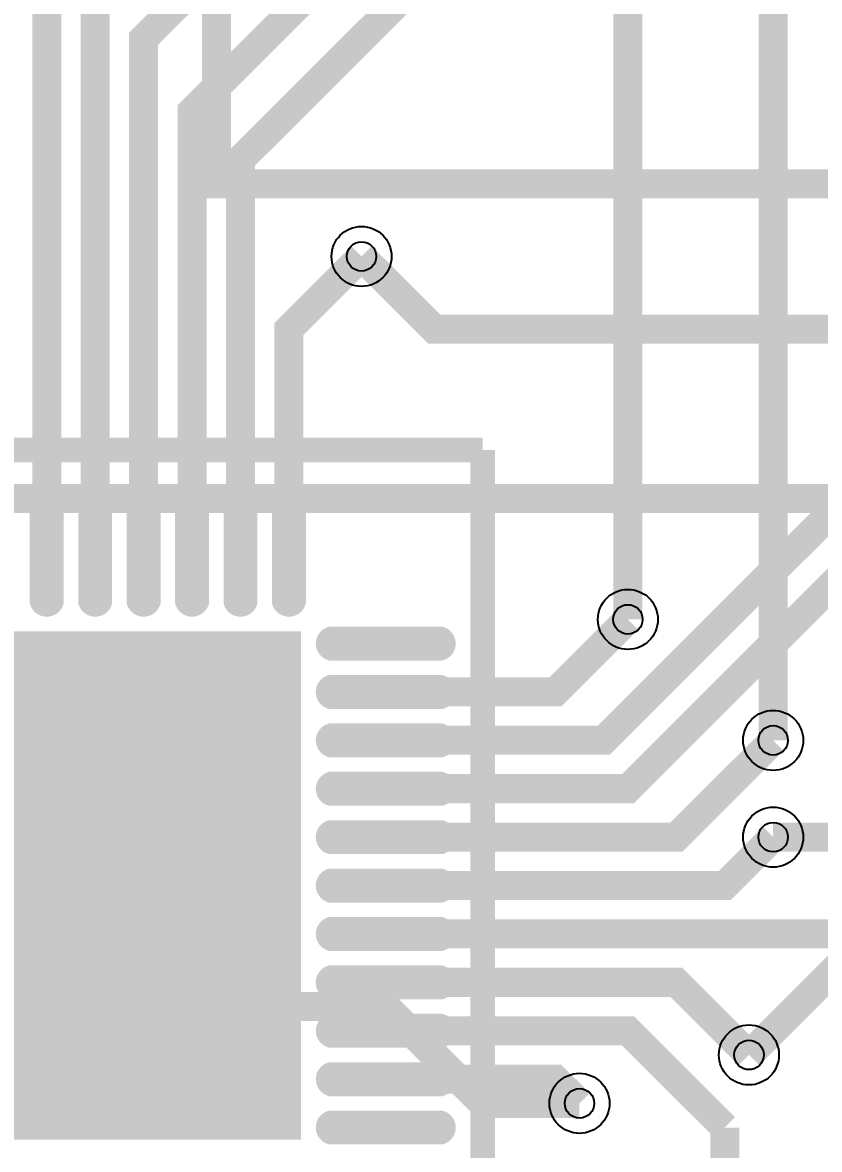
# Model space of a CAD drawing. Header units: millimetres. Extents: x -103 to 103, y -53 to 55.
# Drawn here: x -44 to -35.77, y -27.98 to -16.33 of the extents above; entities that cross this region are included whole.
import ezdxf

# ---------------------------------------------------------------- set-up
doc = ezdxf.new("R2010")
doc.units = ezdxf.units.MM
for name, color, linetype, true_color in [('BottomLayer', 7, 'Continuous', 0x0000ff), ('Hole', 7, 'Continuous', 0x222222), ('Inner1', 7, 'Continuous', 0x999966), ('Inner2', 7, 'Continuous', 0x008000), ('Multi-Layer', 7, 'Continuous', 0xc0c0c0), ('TopLayer', 7, 'Continuous', 0xff0000), ('TopPasteMaskLayer', 7, 'Continuous', 0x808080), ('TopSilkLayer', 7, 'Continuous', 0xffcc00), ('TopSolderMaskLayer', 7, 'Continuous', 0x800080)]:
    doc.layers.add(name, color=color, linetype=linetype, true_color=true_color)

msp = doc.modelspace()

# ---------------------------------------------------------------- hatches: boundary and pattern name
at = {"layer": 'TopLayer'}
for points in [[(-43.6, -22.25, -0.785398), (-43.9, -22.25), (-43.9, -21.25, -0.785398), (-43.6, -21.25)], [(-43.1, -22.25, -0.785398), (-43.4, -22.25), (-43.4, -21.25, -0.785398), (-43.1, -21.25)], [(-42.6, -22.25, -0.785398), (-42.9, -22.25), (-42.9, -21.25, -0.785398), (-42.6, -21.25)], [(-42.1, -22.25, -0.785398), (-42.4, -22.25), (-42.4, -21.25, -0.785398), (-42.1, -21.25)], [(-41.6, -22.25, -0.785398), (-41.9, -22.25), (-41.9, -21.25, -0.785398), (-41.6, -21.25)], [(-41.1, -22.25, -0.785398), (-41.4, -22.25), (-41.4, -21.25, -0.785398), (-41.1, -21.25)], [(-46.35, -27.85), (-46.35, -22.65), (-41.15, -22.65), (-41.15, -27.85)], [(-40.75, -22.9, -0.785398), (-40.75, -22.6), (-39.75, -22.6, -0.785398), (-39.75, -22.9)], [(-40.75, -23.4, -0.785398), (-40.75, -23.1), (-39.75, -23.1, -0.785398), (-39.75, -23.4)], [(-40.75, -23.9, -0.785398), (-40.75, -23.6), (-39.75, -23.6, -0.785398), (-39.75, -23.9)], [(-40.75, -24.4, -0.785398), (-40.75, -24.1), (-39.75, -24.1, -0.785398), (-39.75, -24.4)], [(-40.75, -24.9, -0.785398), (-40.75, -24.6), (-39.75, -24.6, -0.785398), (-39.75, -24.9)], [(-40.75, -25.4, -0.785398), (-40.75, -25.1), (-39.75, -25.1, -0.785398), (-39.75, -25.4)], [(-40.75, -25.9, -0.785398), (-40.75, -25.6), (-39.75, -25.6, -0.785398), (-39.75, -25.9)], [(-40.75, -26.4, -0.785398), (-40.75, -26.1), (-39.75, -26.1, -0.785398), (-39.75, -26.4)], [(-40.75, -26.9, -0.785398), (-40.75, -26.6), (-39.75, -26.6, -0.785398), (-39.75, -26.9)], [(-40.75, -27.4, -0.785398), (-40.75, -27.1), (-39.75, -27.1, -0.785398), (-39.75, -27.4)], [(-40.75, -27.9, -0.785398), (-40.75, -27.6), (-39.75, -27.6, -0.785398), (-39.75, -27.9)]]:
    msp.add_hatch(color=256, dxfattribs=at).paths.add_polyline_path(points)
at = {"layer": 'TopPasteMaskLayer'}
for points in [[(-43.738, -21.1), (-43.746, -21.1), (-43.754, -21.1), (-43.762, -21.1), (-43.77, -21.101), (-43.778, -21.103), (-43.786, -21.104), (-43.793, -21.106), (-43.801, -21.109), (-43.808, -21.112), (-43.816, -21.115), (-43.823, -21.119), (-43.83, -21.123), (-43.836, -21.127), (-43.843, -21.132), (-43.849, -21.137), (-43.855, -21.143), (-43.86, -21.148), (-43.866, -21.154), (-43.871, -21.161), (-43.875, -21.167), (-43.879, -21.174), (-43.883, -21.181), (-43.887, -21.188), (-43.89, -21.195), (-43.893, -21.203), (-43.895, -21.211), (-43.897, -21.218), (-43.898, -21.226), (-43.899, -21.234), (-43.9, -21.242), (-43.9, -21.25), (-43.9, -22.25), (-43.9, -22.258), (-43.899, -22.266), (-43.898, -22.274), (-43.897, -22.282), (-43.895, -22.289), (-43.893, -22.297), (-43.89, -22.305), (-43.887, -22.312), (-43.883, -22.319), (-43.879, -22.326), (-43.875, -22.333), (-43.871, -22.339), (-43.866, -22.346), (-43.86, -22.352), (-43.855, -22.357), (-43.849, -22.363), (-43.843, -22.368), (-43.836, -22.373), (-43.83, -22.377), (-43.823, -22.381), (-43.816, -22.385), (-43.808, -22.388), (-43.801, -22.391), (-43.793, -22.394), (-43.786, -22.396), (-43.778, -22.397), (-43.77, -22.399), (-43.762, -22.4), (-43.754, -22.4), (-43.746, -22.4), (-43.738, -22.4), (-43.73, -22.399), (-43.722, -22.397), (-43.715, -22.396), (-43.707, -22.394), (-43.699, -22.391), (-43.692, -22.388), (-43.685, -22.385), (-43.677, -22.381), (-43.671, -22.377), (-43.664, -22.373), (-43.657, -22.368), (-43.651, -22.363), (-43.645, -22.357), (-43.64, -22.352), (-43.635, -22.346), (-43.63, -22.339), (-43.625, -22.333), (-43.621, -22.326), (-43.617, -22.319), (-43.614, -22.312), (-43.61, -22.305), (-43.608, -22.297), (-43.605, -22.289), (-43.603, -22.282), (-43.602, -22.274), (-43.601, -22.266), (-43.6, -22.258), (-43.6, -22.25), (-43.6, -21.25), (-43.6, -21.242), (-43.601, -21.234), (-43.602, -21.226), (-43.603, -21.218), (-43.605, -21.211), (-43.608, -21.203), (-43.61, -21.195), (-43.614, -21.188), (-43.617, -21.181), (-43.621, -21.174), (-43.625, -21.167), (-43.63, -21.161), (-43.635, -21.154), (-43.64, -21.148), (-43.645, -21.143), (-43.651, -21.137), (-43.657, -21.132), (-43.664, -21.127), (-43.671, -21.123), (-43.677, -21.119), (-43.685, -21.115), (-43.692, -21.112), (-43.699, -21.109), (-43.707, -21.106), (-43.715, -21.104), (-43.722, -21.103), (-43.73, -21.101)], [(-43.238, -21.1), (-43.246, -21.1), (-43.254, -21.1), (-43.262, -21.1), (-43.27, -21.101), (-43.278, -21.103), (-43.286, -21.104), (-43.293, -21.106), (-43.301, -21.109), (-43.308, -21.112), (-43.316, -21.115), (-43.323, -21.119), (-43.33, -21.123), (-43.336, -21.127), (-43.343, -21.132), (-43.349, -21.137), (-43.355, -21.143), (-43.36, -21.148), (-43.365, -21.154), (-43.37, -21.161), (-43.375, -21.167), (-43.379, -21.174), (-43.383, -21.181), (-43.387, -21.188), (-43.39, -21.195), (-43.392, -21.203), (-43.395, -21.211), (-43.397, -21.218), (-43.398, -21.226), (-43.399, -21.234), (-43.4, -21.242), (-43.4, -21.25), (-43.4, -22.25), (-43.4, -22.258), (-43.399, -22.266), (-43.398, -22.274), (-43.397, -22.282), (-43.395, -22.289), (-43.392, -22.297), (-43.39, -22.305), (-43.387, -22.312), (-43.383, -22.319), (-43.379, -22.326), (-43.375, -22.333), (-43.37, -22.339), (-43.365, -22.346), (-43.36, -22.352), (-43.355, -22.357), (-43.349, -22.363), (-43.343, -22.368), (-43.336, -22.373), (-43.33, -22.377), (-43.323, -22.381), (-43.316, -22.385), (-43.308, -22.388), (-43.301, -22.391), (-43.293, -22.394), (-43.286, -22.396), (-43.278, -22.397), (-43.27, -22.399), (-43.262, -22.4), (-43.254, -22.4), (-43.246, -22.4), (-43.238, -22.4), (-43.23, -22.399), (-43.222, -22.397), (-43.214, -22.396), (-43.207, -22.394), (-43.199, -22.391), (-43.192, -22.388), (-43.184, -22.385), (-43.177, -22.381), (-43.17, -22.377), (-43.164, -22.373), (-43.157, -22.368), (-43.151, -22.363), (-43.145, -22.357), (-43.14, -22.352), (-43.134, -22.346), (-43.13, -22.339), (-43.125, -22.333), (-43.121, -22.326), (-43.117, -22.319), (-43.113, -22.312), (-43.11, -22.305), (-43.108, -22.297), (-43.105, -22.289), (-43.103, -22.282), (-43.102, -22.274), (-43.101, -22.266), (-43.1, -22.258), (-43.1, -22.25), (-43.1, -21.25), (-43.1, -21.242), (-43.101, -21.234), (-43.102, -21.226), (-43.103, -21.218), (-43.105, -21.211), (-43.108, -21.203), (-43.11, -21.195), (-43.113, -21.188), (-43.117, -21.181), (-43.121, -21.174), (-43.125, -21.167), (-43.13, -21.161), (-43.134, -21.154), (-43.14, -21.148), (-43.145, -21.143), (-43.151, -21.137), (-43.157, -21.132), (-43.164, -21.127), (-43.17, -21.123), (-43.177, -21.119), (-43.184, -21.115), (-43.192, -21.112), (-43.199, -21.109), (-43.207, -21.106), (-43.214, -21.104), (-43.222, -21.103), (-43.23, -21.101)], [(-42.754, -21.1), (-42.762, -21.1), (-42.77, -21.101), (-42.778, -21.103), (-42.786, -21.104), (-42.793, -21.106), (-42.801, -21.109), (-42.808, -21.112), (-42.816, -21.115), (-42.823, -21.119), (-42.83, -21.123), (-42.836, -21.127), (-42.843, -21.132), (-42.849, -21.137), (-42.855, -21.143), (-42.86, -21.148), (-42.866, -21.154), (-42.871, -21.161), (-42.875, -21.167), (-42.879, -21.174), (-42.883, -21.181), (-42.887, -21.188), (-42.89, -21.195), (-42.893, -21.203), (-42.895, -21.211), (-42.897, -21.218), (-42.898, -21.226), (-42.899, -21.234), (-42.9, -21.242), (-42.9, -21.25), (-42.9, -22.25), (-42.9, -22.258), (-42.899, -22.266), (-42.898, -22.274), (-42.897, -22.282), (-42.895, -22.289), (-42.893, -22.297), (-42.89, -22.305), (-42.887, -22.312), (-42.883, -22.319), (-42.879, -22.326), (-42.875, -22.333), (-42.871, -22.339), (-42.866, -22.346), (-42.86, -22.352), (-42.855, -22.357), (-42.849, -22.363), (-42.843, -22.368), (-42.836, -22.373), (-42.83, -22.377), (-42.823, -22.381), (-42.816, -22.385), (-42.808, -22.388), (-42.801, -22.391), (-42.793, -22.394), (-42.786, -22.396), (-42.778, -22.397), (-42.77, -22.399), (-42.762, -22.4), (-42.754, -22.4), (-42.746, -22.4), (-42.738, -22.4), (-42.73, -22.399), (-42.722, -22.397), (-42.715, -22.396), (-42.707, -22.394), (-42.699, -22.391), (-42.692, -22.388), (-42.685, -22.385), (-42.677, -22.381), (-42.671, -22.377), (-42.664, -22.373), (-42.657, -22.368), (-42.651, -22.363), (-42.645, -22.357), (-42.64, -22.352), (-42.635, -22.346), (-42.63, -22.339), (-42.625, -22.333), (-42.621, -22.326), (-42.617, -22.319), (-42.614, -22.312), (-42.61, -22.305), (-42.608, -22.297), (-42.605, -22.289), (-42.603, -22.282), (-42.602, -22.274), (-42.601, -22.266), (-42.6, -22.258), (-42.6, -22.25), (-42.6, -21.25), (-42.6, -21.242), (-42.601, -21.234), (-42.602, -21.226), (-42.603, -21.218), (-42.605, -21.211), (-42.608, -21.203), (-42.61, -21.195), (-42.614, -21.188), (-42.617, -21.181), (-42.621, -21.174), (-42.625, -21.167), (-42.63, -21.161), (-42.635, -21.154), (-42.64, -21.148), (-42.645, -21.143), (-42.651, -21.137), (-42.657, -21.132), (-42.664, -21.127), (-42.671, -21.123), (-42.677, -21.119), (-42.685, -21.115), (-42.692, -21.112), (-42.699, -21.109), (-42.707, -21.106), (-42.715, -21.104), (-42.722, -21.103), (-42.73, -21.101), (-42.738, -21.1), (-42.746, -21.1)], [(-42.238, -21.1), (-42.246, -21.1), (-42.254, -21.1), (-42.262, -21.1), (-42.27, -21.101), (-42.278, -21.103), (-42.286, -21.104), (-42.293, -21.106), (-42.301, -21.109), (-42.308, -21.112), (-42.316, -21.115), (-42.323, -21.119), (-42.33, -21.123), (-42.336, -21.127), (-42.343, -21.132), (-42.349, -21.137), (-42.355, -21.143), (-42.36, -21.148), (-42.365, -21.154), (-42.37, -21.161), (-42.375, -21.167), (-42.379, -21.174), (-42.383, -21.181), (-42.387, -21.188), (-42.39, -21.195), (-42.392, -21.203), (-42.395, -21.211), (-42.397, -21.218), (-42.398, -21.226), (-42.399, -21.234), (-42.4, -21.242), (-42.4, -21.25), (-42.4, -22.25), (-42.4, -22.258), (-42.399, -22.266), (-42.398, -22.274), (-42.397, -22.282), (-42.395, -22.289), (-42.392, -22.297), (-42.39, -22.305), (-42.387, -22.312), (-42.383, -22.319), (-42.379, -22.326), (-42.375, -22.333), (-42.37, -22.339), (-42.365, -22.346), (-42.36, -22.352), (-42.355, -22.357), (-42.349, -22.363), (-42.343, -22.368), (-42.336, -22.373), (-42.33, -22.377), (-42.323, -22.381), (-42.316, -22.385), (-42.308, -22.388), (-42.301, -22.391), (-42.293, -22.394), (-42.286, -22.396), (-42.278, -22.397), (-42.27, -22.399), (-42.262, -22.4), (-42.254, -22.4), (-42.246, -22.4), (-42.238, -22.4), (-42.23, -22.399), (-42.222, -22.397), (-42.214, -22.396), (-42.207, -22.394), (-42.199, -22.391), (-42.192, -22.388), (-42.184, -22.385), (-42.177, -22.381), (-42.17, -22.377), (-42.164, -22.373), (-42.157, -22.368), (-42.151, -22.363), (-42.145, -22.357), (-42.14, -22.352), (-42.134, -22.346), (-42.13, -22.339), (-42.125, -22.333), (-42.121, -22.326), (-42.117, -22.319), (-42.113, -22.312), (-42.11, -22.305), (-42.108, -22.297), (-42.105, -22.289), (-42.103, -22.282), (-42.102, -22.274), (-42.101, -22.266), (-42.1, -22.258), (-42.1, -22.25), (-42.1, -21.25), (-42.1, -21.242), (-42.101, -21.234), (-42.102, -21.226), (-42.103, -21.218), (-42.105, -21.211), (-42.108, -21.203), (-42.11, -21.195), (-42.113, -21.188), (-42.117, -21.181), (-42.121, -21.174), (-42.125, -21.167), (-42.13, -21.161), (-42.134, -21.154), (-42.14, -21.148), (-42.145, -21.143), (-42.151, -21.137), (-42.157, -21.132), (-42.164, -21.127), (-42.17, -21.123), (-42.177, -21.119), (-42.184, -21.115), (-42.192, -21.112), (-42.199, -21.109), (-42.207, -21.106), (-42.214, -21.104), (-42.222, -21.103), (-42.23, -21.101)], [(-41.738, -21.1), (-41.746, -21.1), (-41.754, -21.1), (-41.762, -21.1), (-41.77, -21.101), (-41.778, -21.103), (-41.786, -21.104), (-41.793, -21.106), (-41.801, -21.109), (-41.808, -21.112), (-41.816, -21.115), (-41.823, -21.119), (-41.83, -21.123), (-41.836, -21.127), (-41.843, -21.132), (-41.849, -21.137), (-41.855, -21.143), (-41.86, -21.148), (-41.866, -21.154), (-41.871, -21.161), (-41.875, -21.167), (-41.879, -21.174), (-41.883, -21.181), (-41.887, -21.188), (-41.89, -21.195), (-41.893, -21.203), (-41.895, -21.211), (-41.897, -21.218), (-41.898, -21.226), (-41.899, -21.234), (-41.9, -21.242), (-41.9, -21.25), (-41.9, -22.25), (-41.9, -22.258), (-41.899, -22.266), (-41.898, -22.274), (-41.897, -22.282), (-41.895, -22.289), (-41.893, -22.297), (-41.89, -22.305), (-41.887, -22.312), (-41.883, -22.319), (-41.879, -22.326), (-41.875, -22.333), (-41.871, -22.339), (-41.866, -22.346), (-41.86, -22.352), (-41.855, -22.357), (-41.849, -22.363), (-41.843, -22.368), (-41.836, -22.373), (-41.83, -22.377), (-41.823, -22.381), (-41.816, -22.385), (-41.808, -22.388), (-41.801, -22.391), (-41.793, -22.394), (-41.786, -22.396), (-41.778, -22.397), (-41.77, -22.399), (-41.762, -22.4), (-41.754, -22.4), (-41.746, -22.4), (-41.738, -22.4), (-41.73, -22.399), (-41.722, -22.397), (-41.715, -22.396), (-41.707, -22.394), (-41.699, -22.391), (-41.692, -22.388), (-41.685, -22.385), (-41.677, -22.381), (-41.671, -22.377), (-41.664, -22.373), (-41.657, -22.368), (-41.651, -22.363), (-41.645, -22.357), (-41.64, -22.352), (-41.635, -22.346), (-41.63, -22.339), (-41.625, -22.333), (-41.621, -22.326), (-41.617, -22.319), (-41.614, -22.312), (-41.61, -22.305), (-41.608, -22.297), (-41.605, -22.289), (-41.603, -22.282), (-41.602, -22.274), (-41.601, -22.266), (-41.6, -22.258), (-41.6, -22.25), (-41.6, -21.25), (-41.6, -21.242), (-41.601, -21.234), (-41.602, -21.226), (-41.603, -21.218), (-41.605, -21.211), (-41.608, -21.203), (-41.61, -21.195), (-41.614, -21.188), (-41.617, -21.181), (-41.621, -21.174), (-41.625, -21.167), (-41.63, -21.161), (-41.635, -21.154), (-41.64, -21.148), (-41.645, -21.143), (-41.651, -21.137), (-41.657, -21.132), (-41.664, -21.127), (-41.671, -21.123), (-41.677, -21.119), (-41.685, -21.115), (-41.692, -21.112), (-41.699, -21.109), (-41.707, -21.106), (-41.715, -21.104), (-41.722, -21.103), (-41.73, -21.101)], [(-41.254, -21.1), (-41.262, -21.1), (-41.27, -21.101), (-41.278, -21.103), (-41.286, -21.104), (-41.293, -21.106), (-41.301, -21.109), (-41.308, -21.112), (-41.316, -21.115), (-41.323, -21.119), (-41.33, -21.123), (-41.336, -21.127), (-41.343, -21.132), (-41.349, -21.137), (-41.355, -21.143), (-41.36, -21.148), (-41.365, -21.154), (-41.37, -21.161), (-41.375, -21.167), (-41.379, -21.174), (-41.383, -21.181), (-41.387, -21.188), (-41.39, -21.195), (-41.392, -21.203), (-41.395, -21.211), (-41.397, -21.218), (-41.398, -21.226), (-41.399, -21.234), (-41.4, -21.242), (-41.4, -21.25), (-41.4, -22.25), (-41.4, -22.258), (-41.399, -22.266), (-41.398, -22.274), (-41.397, -22.282), (-41.395, -22.289), (-41.392, -22.297), (-41.39, -22.305), (-41.387, -22.312), (-41.383, -22.319), (-41.379, -22.326), (-41.375, -22.333), (-41.37, -22.339), (-41.365, -22.346), (-41.36, -22.352), (-41.355, -22.357), (-41.349, -22.363), (-41.343, -22.368), (-41.336, -22.373), (-41.33, -22.377), (-41.323, -22.381), (-41.316, -22.385), (-41.308, -22.388), (-41.301, -22.391), (-41.293, -22.394), (-41.286, -22.396), (-41.278, -22.397), (-41.27, -22.399), (-41.262, -22.4), (-41.254, -22.4), (-41.246, -22.4), (-41.238, -22.4), (-41.23, -22.399), (-41.222, -22.397), (-41.214, -22.396), (-41.207, -22.394), (-41.199, -22.391), (-41.192, -22.388), (-41.184, -22.385), (-41.177, -22.381), (-41.17, -22.377), (-41.164, -22.373), (-41.157, -22.368), (-41.151, -22.363), (-41.145, -22.357), (-41.14, -22.352), (-41.134, -22.346), (-41.13, -22.339), (-41.125, -22.333), (-41.121, -22.326), (-41.117, -22.319), (-41.113, -22.312), (-41.11, -22.305), (-41.108, -22.297), (-41.105, -22.289), (-41.103, -22.282), (-41.102, -22.274), (-41.101, -22.266), (-41.1, -22.258), (-41.1, -22.25), (-41.1, -21.25), (-41.1, -21.242), (-41.101, -21.234), (-41.102, -21.226), (-41.103, -21.218), (-41.105, -21.211), (-41.108, -21.203), (-41.11, -21.195), (-41.113, -21.188), (-41.117, -21.181), (-41.121, -21.174), (-41.125, -21.167), (-41.13, -21.161), (-41.134, -21.154), (-41.14, -21.148), (-41.145, -21.143), (-41.151, -21.137), (-41.157, -21.132), (-41.164, -21.127), (-41.17, -21.123), (-41.177, -21.119), (-41.184, -21.115), (-41.192, -21.112), (-41.199, -21.109), (-41.207, -21.106), (-41.214, -21.104), (-41.222, -21.103), (-41.23, -21.101), (-41.238, -21.1), (-41.246, -21.1)], [(-40.758, -22.6), (-40.766, -22.601), (-40.774, -22.602), (-40.782, -22.603), (-40.789, -22.605), (-40.797, -22.608), (-40.805, -22.61), (-40.812, -22.613), (-40.819, -22.617), (-40.826, -22.621), (-40.833, -22.625), (-40.839, -22.63), (-40.846, -22.635), (-40.852, -22.64), (-40.857, -22.645), (-40.863, -22.651), (-40.868, -22.657), (-40.873, -22.664), (-40.877, -22.67), (-40.881, -22.677), (-40.885, -22.684), (-40.888, -22.692), (-40.891, -22.699), (-40.894, -22.707), (-40.896, -22.714), (-40.897, -22.722), (-40.899, -22.73), (-40.9, -22.738), (-40.9, -22.746), (-40.9, -22.754), (-40.9, -22.762), (-40.899, -22.77), (-40.897, -22.778), (-40.896, -22.786), (-40.894, -22.793), (-40.891, -22.801), (-40.888, -22.808), (-40.885, -22.816), (-40.881, -22.823), (-40.877, -22.83), (-40.873, -22.836), (-40.868, -22.843), (-40.863, -22.849), (-40.857, -22.855), (-40.852, -22.86), (-40.846, -22.866), (-40.839, -22.87), (-40.833, -22.875), (-40.826, -22.879), (-40.819, -22.883), (-40.812, -22.887), (-40.805, -22.89), (-40.797, -22.892), (-40.789, -22.895), (-40.782, -22.897), (-40.774, -22.898), (-40.766, -22.899), (-40.758, -22.9), (-40.75, -22.9), (-39.75, -22.9), (-39.742, -22.9), (-39.734, -22.899), (-39.726, -22.898), (-39.718, -22.897), (-39.711, -22.895), (-39.703, -22.892), (-39.695, -22.89), (-39.688, -22.887), (-39.681, -22.883), (-39.674, -22.879), (-39.667, -22.875), (-39.661, -22.87), (-39.654, -22.866), (-39.648, -22.86), (-39.643, -22.855), (-39.637, -22.849), (-39.632, -22.843), (-39.627, -22.836), (-39.623, -22.83), (-39.619, -22.823), (-39.615, -22.816), (-39.612, -22.808), (-39.609, -22.801), (-39.606, -22.793), (-39.604, -22.786), (-39.603, -22.778), (-39.601, -22.77), (-39.6, -22.762), (-39.6, -22.754), (-39.6, -22.746), (-39.6, -22.738), (-39.601, -22.73), (-39.603, -22.722), (-39.604, -22.714), (-39.606, -22.707), (-39.609, -22.699), (-39.612, -22.692), (-39.615, -22.684), (-39.619, -22.677), (-39.623, -22.67), (-39.627, -22.664), (-39.632, -22.657), (-39.637, -22.651), (-39.643, -22.645), (-39.648, -22.64), (-39.654, -22.635), (-39.661, -22.63), (-39.667, -22.625), (-39.674, -22.621), (-39.681, -22.617), (-39.688, -22.613), (-39.695, -22.61), (-39.703, -22.608), (-39.711, -22.605), (-39.718, -22.603), (-39.726, -22.602), (-39.734, -22.601), (-39.742, -22.6), (-39.75, -22.6), (-40.75, -22.6)], [(-39.734, -23.101), (-39.742, -23.1), (-39.75, -23.1), (-40.75, -23.1), (-40.758, -23.1), (-40.766, -23.101), (-40.774, -23.102), (-40.782, -23.104), (-40.789, -23.105), (-40.797, -23.108), (-40.805, -23.11), (-40.812, -23.114), (-40.819, -23.117), (-40.826, -23.121), (-40.833, -23.125), (-40.839, -23.13), (-40.846, -23.135), (-40.852, -23.14), (-40.857, -23.145), (-40.863, -23.151), (-40.868, -23.158), (-40.873, -23.164), (-40.877, -23.171), (-40.881, -23.177), (-40.885, -23.185), (-40.888, -23.192), (-40.891, -23.199), (-40.894, -23.207), (-40.896, -23.215), (-40.897, -23.222), (-40.899, -23.23), (-40.9, -23.238), (-40.9, -23.246), (-40.9, -23.254), (-40.9, -23.262), (-40.899, -23.27), (-40.897, -23.278), (-40.896, -23.286), (-40.894, -23.293), (-40.891, -23.301), (-40.888, -23.308), (-40.885, -23.316), (-40.881, -23.323), (-40.877, -23.33), (-40.873, -23.336), (-40.868, -23.343), (-40.863, -23.349), (-40.857, -23.355), (-40.852, -23.36), (-40.846, -23.366), (-40.839, -23.371), (-40.833, -23.375), (-40.826, -23.379), (-40.819, -23.383), (-40.812, -23.387), (-40.805, -23.39), (-40.797, -23.393), (-40.789, -23.395), (-40.782, -23.397), (-40.774, -23.398), (-40.766, -23.399), (-40.758, -23.4), (-40.75, -23.4), (-39.75, -23.4), (-39.742, -23.4), (-39.734, -23.399), (-39.726, -23.398), (-39.718, -23.397), (-39.711, -23.395), (-39.703, -23.393), (-39.695, -23.39), (-39.688, -23.387), (-39.681, -23.383), (-39.674, -23.379), (-39.667, -23.375), (-39.661, -23.371), (-39.654, -23.366), (-39.648, -23.36), (-39.643, -23.355), (-39.637, -23.349), (-39.632, -23.343), (-39.627, -23.336), (-39.623, -23.33), (-39.619, -23.323), (-39.615, -23.316), (-39.612, -23.308), (-39.609, -23.301), (-39.606, -23.293), (-39.604, -23.286), (-39.603, -23.278), (-39.601, -23.27), (-39.6, -23.262), (-39.6, -23.254), (-39.6, -23.246), (-39.6, -23.238), (-39.601, -23.23), (-39.603, -23.222), (-39.604, -23.215), (-39.606, -23.207), (-39.609, -23.199), (-39.612, -23.192), (-39.615, -23.185), (-39.619, -23.177), (-39.623, -23.171), (-39.627, -23.164), (-39.632, -23.158), (-39.637, -23.151), (-39.643, -23.145), (-39.648, -23.14), (-39.654, -23.135), (-39.661, -23.13), (-39.667, -23.125), (-39.674, -23.121), (-39.681, -23.117), (-39.688, -23.114), (-39.695, -23.11), (-39.703, -23.108), (-39.711, -23.105), (-39.718, -23.104), (-39.726, -23.102)], [(-45.83, -23.17), (-45.83, -27.33), (-41.67, -27.33), (-41.67, -23.17)], [(-39.734, -23.601), (-39.742, -23.6), (-39.75, -23.6), (-40.75, -23.6), (-40.758, -23.6), (-40.766, -23.601), (-40.774, -23.602), (-40.782, -23.603), (-40.789, -23.605), (-40.797, -23.608), (-40.805, -23.61), (-40.812, -23.613), (-40.819, -23.617), (-40.826, -23.621), (-40.833, -23.625), (-40.839, -23.63), (-40.846, -23.635), (-40.852, -23.64), (-40.857, -23.645), (-40.863, -23.651), (-40.868, -23.657), (-40.873, -23.664), (-40.877, -23.67), (-40.881, -23.677), (-40.885, -23.684), (-40.888, -23.692), (-40.891, -23.699), (-40.894, -23.707), (-40.896, -23.714), (-40.897, -23.722), (-40.899, -23.73), (-40.9, -23.738), (-40.9, -23.746), (-40.9, -23.754), (-40.9, -23.762), (-40.899, -23.77), (-40.897, -23.778), (-40.896, -23.786), (-40.894, -23.793), (-40.891, -23.801), (-40.888, -23.808), (-40.885, -23.816), (-40.881, -23.823), (-40.877, -23.83), (-40.873, -23.836), (-40.868, -23.843), (-40.863, -23.849), (-40.857, -23.855), (-40.852, -23.86), (-40.846, -23.866), (-40.839, -23.87), (-40.833, -23.875), (-40.826, -23.879), (-40.819, -23.883), (-40.812, -23.887), (-40.805, -23.89), (-40.797, -23.892), (-40.789, -23.895), (-40.782, -23.897), (-40.774, -23.898), (-40.766, -23.899), (-40.758, -23.9), (-40.75, -23.9), (-39.75, -23.9), (-39.742, -23.9), (-39.734, -23.899), (-39.726, -23.898), (-39.718, -23.897), (-39.711, -23.895), (-39.703, -23.892), (-39.695, -23.89), (-39.688, -23.887), (-39.681, -23.883), (-39.674, -23.879), (-39.667, -23.875), (-39.661, -23.87), (-39.654, -23.866), (-39.648, -23.86), (-39.643, -23.855), (-39.637, -23.849), (-39.632, -23.843), (-39.627, -23.836), (-39.623, -23.83), (-39.619, -23.823), (-39.615, -23.816), (-39.612, -23.808), (-39.609, -23.801), (-39.606, -23.793), (-39.604, -23.786), (-39.603, -23.778), (-39.601, -23.77), (-39.6, -23.762), (-39.6, -23.754), (-39.6, -23.746), (-39.6, -23.738), (-39.601, -23.73), (-39.603, -23.722), (-39.604, -23.714), (-39.606, -23.707), (-39.609, -23.699), (-39.612, -23.692), (-39.615, -23.684), (-39.619, -23.677), (-39.623, -23.67), (-39.627, -23.664), (-39.632, -23.657), (-39.637, -23.651), (-39.643, -23.645), (-39.648, -23.64), (-39.654, -23.635), (-39.661, -23.63), (-39.667, -23.625), (-39.674, -23.621), (-39.681, -23.617), (-39.688, -23.613), (-39.695, -23.61), (-39.703, -23.608), (-39.711, -23.605), (-39.718, -23.603), (-39.726, -23.602)], [(-39.734, -24.101), (-39.742, -24.1), (-39.75, -24.1), (-40.75, -24.1), (-40.758, -24.1), (-40.766, -24.101), (-40.774, -24.102), (-40.782, -24.104), (-40.789, -24.105), (-40.797, -24.108), (-40.805, -24.11), (-40.812, -24.114), (-40.819, -24.117), (-40.826, -24.121), (-40.833, -24.125), (-40.839, -24.13), (-40.846, -24.135), (-40.852, -24.14), (-40.857, -24.145), (-40.863, -24.151), (-40.868, -24.158), (-40.873, -24.164), (-40.877, -24.171), (-40.881, -24.177), (-40.885, -24.185), (-40.888, -24.192), (-40.891, -24.199), (-40.894, -24.207), (-40.896, -24.215), (-40.897, -24.222), (-40.899, -24.23), (-40.9, -24.238), (-40.9, -24.246), (-40.9, -24.254), (-40.9, -24.262), (-40.899, -24.27), (-40.897, -24.278), (-40.896, -24.286), (-40.894, -24.293), (-40.891, -24.301), (-40.888, -24.308), (-40.885, -24.316), (-40.881, -24.323), (-40.877, -24.33), (-40.873, -24.336), (-40.868, -24.343), (-40.863, -24.349), (-40.857, -24.355), (-40.852, -24.36), (-40.846, -24.366), (-40.839, -24.371), (-40.833, -24.375), (-40.826, -24.379), (-40.819, -24.383), (-40.812, -24.387), (-40.805, -24.39), (-40.797, -24.393), (-40.789, -24.395), (-40.782, -24.397), (-40.774, -24.398), (-40.766, -24.399), (-40.758, -24.4), (-40.75, -24.4), (-39.75, -24.4), (-39.742, -24.4), (-39.734, -24.399), (-39.726, -24.398), (-39.718, -24.397), (-39.711, -24.395), (-39.703, -24.393), (-39.695, -24.39), (-39.688, -24.387), (-39.681, -24.383), (-39.674, -24.379), (-39.667, -24.375), (-39.661, -24.371), (-39.654, -24.366), (-39.648, -24.36), (-39.643, -24.355), (-39.637, -24.349), (-39.632, -24.343), (-39.627, -24.336), (-39.623, -24.33), (-39.619, -24.323), (-39.615, -24.316), (-39.612, -24.308), (-39.609, -24.301), (-39.606, -24.293), (-39.604, -24.286), (-39.603, -24.278), (-39.601, -24.27), (-39.6, -24.262), (-39.6, -24.254), (-39.6, -24.246), (-39.6, -24.238), (-39.601, -24.23), (-39.603, -24.222), (-39.604, -24.215), (-39.606, -24.207), (-39.609, -24.199), (-39.612, -24.192), (-39.615, -24.185), (-39.619, -24.177), (-39.623, -24.171), (-39.627, -24.164), (-39.632, -24.158), (-39.637, -24.151), (-39.643, -24.145), (-39.648, -24.14), (-39.654, -24.135), (-39.661, -24.13), (-39.667, -24.125), (-39.674, -24.121), (-39.681, -24.117), (-39.688, -24.114), (-39.695, -24.11), (-39.703, -24.108), (-39.711, -24.105), (-39.718, -24.104), (-39.726, -24.102)], [(-40.758, -24.6), (-40.766, -24.601), (-40.774, -24.602), (-40.782, -24.603), (-40.789, -24.605), (-40.797, -24.608), (-40.805, -24.61), (-40.812, -24.613), (-40.819, -24.617), (-40.826, -24.621), (-40.833, -24.625), (-40.839, -24.63), (-40.846, -24.635), (-40.852, -24.64), (-40.857, -24.645), (-40.863, -24.651), (-40.868, -24.657), (-40.873, -24.664), (-40.877, -24.67), (-40.881, -24.677), (-40.885, -24.684), (-40.888, -24.692), (-40.891, -24.699), (-40.894, -24.707), (-40.896, -24.714), (-40.897, -24.722), (-40.899, -24.73), (-40.9, -24.738), (-40.9, -24.746), (-40.9, -24.754), (-40.9, -24.762), (-40.899, -24.77), (-40.897, -24.778), (-40.896, -24.786), (-40.894, -24.793), (-40.891, -24.801), (-40.888, -24.808), (-40.885, -24.816), (-40.881, -24.823), (-40.877, -24.83), (-40.873, -24.836), (-40.868, -24.843), (-40.863, -24.849), (-40.857, -24.855), (-40.852, -24.86), (-40.846, -24.866), (-40.839, -24.87), (-40.833, -24.875), (-40.826, -24.879), (-40.819, -24.883), (-40.812, -24.887), (-40.805, -24.89), (-40.797, -24.892), (-40.789, -24.895), (-40.782, -24.897), (-40.774, -24.898), (-40.766, -24.899), (-40.758, -24.9), (-40.75, -24.9), (-39.75, -24.9), (-39.742, -24.9), (-39.734, -24.899), (-39.726, -24.898), (-39.718, -24.897), (-39.711, -24.895), (-39.703, -24.892), (-39.695, -24.89), (-39.688, -24.887), (-39.681, -24.883), (-39.674, -24.879), (-39.667, -24.875), (-39.661, -24.87), (-39.654, -24.866), (-39.648, -24.86), (-39.643, -24.855), (-39.637, -24.849), (-39.632, -24.843), (-39.627, -24.836), (-39.623, -24.83), (-39.619, -24.823), (-39.615, -24.816), (-39.612, -24.808), (-39.609, -24.801), (-39.606, -24.793), (-39.604, -24.786), (-39.603, -24.778), (-39.601, -24.77), (-39.6, -24.762), (-39.6, -24.754), (-39.6, -24.746), (-39.6, -24.738), (-39.601, -24.73), (-39.603, -24.722), (-39.604, -24.714), (-39.606, -24.707), (-39.609, -24.699), (-39.612, -24.692), (-39.615, -24.684), (-39.619, -24.677), (-39.623, -24.67), (-39.627, -24.664), (-39.632, -24.657), (-39.637, -24.651), (-39.643, -24.645), (-39.648, -24.64), (-39.654, -24.635), (-39.661, -24.63), (-39.667, -24.625), (-39.674, -24.621), (-39.681, -24.617), (-39.688, -24.613), (-39.695, -24.61), (-39.703, -24.608), (-39.711, -24.605), (-39.718, -24.603), (-39.726, -24.602), (-39.734, -24.601), (-39.742, -24.6), (-39.75, -24.6), (-40.75, -24.6)], [(-40.758, -25.1), (-40.766, -25.101), (-40.774, -25.102), (-40.782, -25.104), (-40.789, -25.105), (-40.797, -25.108), (-40.805, -25.11), (-40.812, -25.114), (-40.819, -25.117), (-40.826, -25.121), (-40.833, -25.125), (-40.839, -25.13), (-40.846, -25.135), (-40.852, -25.14), (-40.857, -25.145), (-40.863, -25.151), (-40.868, -25.158), (-40.873, -25.164), (-40.877, -25.171), (-40.881, -25.177), (-40.885, -25.185), (-40.888, -25.192), (-40.891, -25.199), (-40.894, -25.207), (-40.896, -25.215), (-40.897, -25.222), (-40.899, -25.23), (-40.9, -25.238), (-40.9, -25.246), (-40.9, -25.254), (-40.9, -25.262), (-40.899, -25.27), (-40.897, -25.278), (-40.896, -25.286), (-40.894, -25.293), (-40.891, -25.301), (-40.888, -25.308), (-40.885, -25.316), (-40.881, -25.323), (-40.877, -25.33), (-40.873, -25.336), (-40.868, -25.343), (-40.863, -25.349), (-40.857, -25.355), (-40.852, -25.36), (-40.846, -25.366), (-40.839, -25.371), (-40.833, -25.375), (-40.826, -25.379), (-40.819, -25.383), (-40.812, -25.387), (-40.805, -25.39), (-40.797, -25.393), (-40.789, -25.395), (-40.782, -25.397), (-40.774, -25.398), (-40.766, -25.399), (-40.758, -25.4), (-40.75, -25.4), (-39.75, -25.4), (-39.742, -25.4), (-39.734, -25.399), (-39.726, -25.398), (-39.718, -25.397), (-39.711, -25.395), (-39.703, -25.393), (-39.695, -25.39), (-39.688, -25.387), (-39.681, -25.383), (-39.674, -25.379), (-39.667, -25.375), (-39.661, -25.371), (-39.654, -25.366), (-39.648, -25.36), (-39.643, -25.355), (-39.637, -25.349), (-39.632, -25.343), (-39.627, -25.336), (-39.623, -25.33), (-39.619, -25.323), (-39.615, -25.316), (-39.612, -25.308), (-39.609, -25.301), (-39.606, -25.293), (-39.604, -25.286), (-39.603, -25.278), (-39.601, -25.27), (-39.6, -25.262), (-39.6, -25.254), (-39.6, -25.246), (-39.6, -25.238), (-39.601, -25.23), (-39.603, -25.222), (-39.604, -25.215), (-39.606, -25.207), (-39.609, -25.199), (-39.612, -25.192), (-39.615, -25.185), (-39.619, -25.177), (-39.623, -25.171), (-39.627, -25.164), (-39.632, -25.158), (-39.637, -25.151), (-39.643, -25.145), (-39.648, -25.14), (-39.654, -25.135), (-39.661, -25.13), (-39.667, -25.125), (-39.674, -25.121), (-39.681, -25.117), (-39.688, -25.114), (-39.695, -25.11), (-39.703, -25.108), (-39.711, -25.105), (-39.718, -25.104), (-39.726, -25.102), (-39.734, -25.101), (-39.742, -25.1), (-39.75, -25.1), (-40.75, -25.1)], [(-40.758, -25.6), (-40.766, -25.601), (-40.774, -25.602), (-40.782, -25.603), (-40.789, -25.605), (-40.797, -25.608), (-40.805, -25.61), (-40.812, -25.613), (-40.819, -25.617), (-40.826, -25.621), (-40.833, -25.625), (-40.839, -25.63), (-40.846, -25.635), (-40.852, -25.64), (-40.857, -25.645), (-40.863, -25.651), (-40.868, -25.657), (-40.873, -25.664), (-40.877, -25.67), (-40.881, -25.677), (-40.885, -25.684), (-40.888, -25.692), (-40.891, -25.699), (-40.894, -25.707), (-40.896, -25.714), (-40.897, -25.722), (-40.899, -25.73), (-40.9, -25.738), (-40.9, -25.746), (-40.9, -25.754), (-40.9, -25.762), (-40.899, -25.77), (-40.897, -25.778), (-40.896, -25.786), (-40.894, -25.793), (-40.891, -25.801), (-40.888, -25.808), (-40.885, -25.816), (-40.881, -25.823), (-40.877, -25.83), (-40.873, -25.836), (-40.868, -25.843), (-40.863, -25.849), (-40.857, -25.855), (-40.852, -25.86), (-40.846, -25.866), (-40.839, -25.87), (-40.833, -25.875), (-40.826, -25.879), (-40.819, -25.883), (-40.812, -25.887), (-40.805, -25.89), (-40.797, -25.892), (-40.789, -25.895), (-40.782, -25.897), (-40.774, -25.898), (-40.766, -25.899), (-40.758, -25.9), (-40.75, -25.9), (-39.75, -25.9), (-39.742, -25.9), (-39.734, -25.899), (-39.726, -25.898), (-39.718, -25.897), (-39.711, -25.895), (-39.703, -25.892), (-39.695, -25.89), (-39.688, -25.887), (-39.681, -25.883), (-39.674, -25.879), (-39.667, -25.875), (-39.661, -25.87), (-39.654, -25.866), (-39.648, -25.86), (-39.643, -25.855), (-39.637, -25.849), (-39.632, -25.843), (-39.627, -25.836), (-39.623, -25.83), (-39.619, -25.823), (-39.615, -25.816), (-39.612, -25.808), (-39.609, -25.801), (-39.606, -25.793), (-39.604, -25.786), (-39.603, -25.778), (-39.601, -25.77), (-39.6, -25.762), (-39.6, -25.754), (-39.6, -25.746), (-39.6, -25.738), (-39.601, -25.73), (-39.603, -25.722), (-39.604, -25.714), (-39.606, -25.707), (-39.609, -25.699), (-39.612, -25.692), (-39.615, -25.684), (-39.619, -25.677), (-39.623, -25.67), (-39.627, -25.664), (-39.632, -25.657), (-39.637, -25.651), (-39.643, -25.645), (-39.648, -25.64), (-39.654, -25.635), (-39.661, -25.63), (-39.667, -25.625), (-39.674, -25.621), (-39.681, -25.617), (-39.688, -25.613), (-39.695, -25.61), (-39.703, -25.608), (-39.711, -25.605), (-39.718, -25.603), (-39.726, -25.602), (-39.734, -25.601), (-39.742, -25.6), (-39.75, -25.6), (-40.75, -25.6)], [(-39.734, -26.101), (-39.742, -26.1), (-39.75, -26.1), (-40.75, -26.1), (-40.758, -26.1), (-40.766, -26.101), (-40.774, -26.102), (-40.782, -26.104), (-40.789, -26.105), (-40.797, -26.108), (-40.805, -26.11), (-40.812, -26.114), (-40.819, -26.117), (-40.826, -26.121), (-40.833, -26.125), (-40.839, -26.13), (-40.846, -26.135), (-40.852, -26.14), (-40.857, -26.145), (-40.863, -26.151), (-40.868, -26.158), (-40.873, -26.164), (-40.877, -26.171), (-40.881, -26.177), (-40.885, -26.185), (-40.888, -26.192), (-40.891, -26.199), (-40.894, -26.207), (-40.896, -26.215), (-40.897, -26.222), (-40.899, -26.23), (-40.9, -26.238), (-40.9, -26.246), (-40.9, -26.254), (-40.9, -26.262), (-40.899, -26.27), (-40.897, -26.278), (-40.896, -26.286), (-40.894, -26.293), (-40.891, -26.301), (-40.888, -26.308), (-40.885, -26.316), (-40.881, -26.323), (-40.877, -26.33), (-40.873, -26.336), (-40.868, -26.343), (-40.863, -26.349), (-40.857, -26.355), (-40.852, -26.36), (-40.846, -26.366), (-40.839, -26.371), (-40.833, -26.375), (-40.826, -26.379), (-40.819, -26.383), (-40.812, -26.387), (-40.805, -26.39), (-40.797, -26.393), (-40.789, -26.395), (-40.782, -26.397), (-40.774, -26.398), (-40.766, -26.399), (-40.758, -26.4), (-40.75, -26.4), (-39.75, -26.4), (-39.742, -26.4), (-39.734, -26.399), (-39.726, -26.398), (-39.718, -26.397), (-39.711, -26.395), (-39.703, -26.393), (-39.695, -26.39), (-39.688, -26.387), (-39.681, -26.383), (-39.674, -26.379), (-39.667, -26.375), (-39.661, -26.371), (-39.654, -26.366), (-39.648, -26.36), (-39.643, -26.355), (-39.637, -26.349), (-39.632, -26.343), (-39.627, -26.336), (-39.623, -26.33), (-39.619, -26.323), (-39.615, -26.316), (-39.612, -26.308), (-39.609, -26.301), (-39.606, -26.293), (-39.604, -26.286), (-39.603, -26.278), (-39.601, -26.27), (-39.6, -26.262), (-39.6, -26.254), (-39.6, -26.246), (-39.6, -26.238), (-39.601, -26.23), (-39.603, -26.222), (-39.604, -26.215), (-39.606, -26.207), (-39.609, -26.199), (-39.612, -26.192), (-39.615, -26.185), (-39.619, -26.177), (-39.623, -26.171), (-39.627, -26.164), (-39.632, -26.158), (-39.637, -26.151), (-39.643, -26.145), (-39.648, -26.14), (-39.654, -26.135), (-39.661, -26.13), (-39.667, -26.125), (-39.674, -26.121), (-39.681, -26.117), (-39.688, -26.114), (-39.695, -26.11), (-39.703, -26.108), (-39.711, -26.105), (-39.718, -26.104), (-39.726, -26.102)], [(-40.758, -26.6), (-40.766, -26.601), (-40.774, -26.602), (-40.782, -26.603), (-40.789, -26.605), (-40.797, -26.608), (-40.805, -26.61), (-40.812, -26.613), (-40.819, -26.617), (-40.826, -26.621), (-40.833, -26.625), (-40.839, -26.63), (-40.846, -26.635), (-40.852, -26.64), (-40.857, -26.645), (-40.863, -26.651), (-40.868, -26.657), (-40.873, -26.664), (-40.877, -26.67), (-40.881, -26.677), (-40.885, -26.684), (-40.888, -26.692), (-40.891, -26.699), (-40.894, -26.707), (-40.896, -26.714), (-40.897, -26.722), (-40.899, -26.73), (-40.9, -26.738), (-40.9, -26.746), (-40.9, -26.754), (-40.9, -26.762), (-40.899, -26.77), (-40.897, -26.778), (-40.896, -26.786), (-40.894, -26.793), (-40.891, -26.801), (-40.888, -26.808), (-40.885, -26.816), (-40.881, -26.823), (-40.877, -26.83), (-40.873, -26.836), (-40.868, -26.843), (-40.863, -26.849), (-40.857, -26.855), (-40.852, -26.86), (-40.846, -26.866), (-40.839, -26.87), (-40.833, -26.875), (-40.826, -26.879), (-40.819, -26.883), (-40.812, -26.887), (-40.805, -26.89), (-40.797, -26.892), (-40.789, -26.895), (-40.782, -26.897), (-40.774, -26.898), (-40.766, -26.899), (-40.758, -26.9), (-40.75, -26.9), (-39.75, -26.9), (-39.742, -26.9), (-39.734, -26.899), (-39.726, -26.898), (-39.718, -26.897), (-39.711, -26.895), (-39.703, -26.892), (-39.695, -26.89), (-39.688, -26.887), (-39.681, -26.883), (-39.674, -26.879), (-39.667, -26.875), (-39.661, -26.87), (-39.654, -26.866), (-39.648, -26.86), (-39.643, -26.855), (-39.637, -26.849), (-39.632, -26.843), (-39.627, -26.836), (-39.623, -26.83), (-39.619, -26.823), (-39.615, -26.816), (-39.612, -26.808), (-39.609, -26.801), (-39.606, -26.793), (-39.604, -26.786), (-39.603, -26.778), (-39.601, -26.77), (-39.6, -26.762), (-39.6, -26.754), (-39.6, -26.746), (-39.6, -26.738), (-39.601, -26.73), (-39.603, -26.722), (-39.604, -26.714), (-39.606, -26.707), (-39.609, -26.699), (-39.612, -26.692), (-39.615, -26.684), (-39.619, -26.677), (-39.623, -26.67), (-39.627, -26.664), (-39.632, -26.657), (-39.637, -26.651), (-39.643, -26.645), (-39.648, -26.64), (-39.654, -26.635), (-39.661, -26.63), (-39.667, -26.625), (-39.674, -26.621), (-39.681, -26.617), (-39.688, -26.613), (-39.695, -26.61), (-39.703, -26.608), (-39.711, -26.605), (-39.718, -26.603), (-39.726, -26.602), (-39.734, -26.601), (-39.742, -26.6), (-39.75, -26.6), (-40.75, -26.6)], [(-40.758, -27.1), (-40.766, -27.101), (-40.774, -27.102), (-40.782, -27.104), (-40.789, -27.105), (-40.797, -27.108), (-40.805, -27.11), (-40.812, -27.114), (-40.819, -27.117), (-40.826, -27.121), (-40.833, -27.125), (-40.839, -27.13), (-40.846, -27.135), (-40.852, -27.14), (-40.857, -27.145), (-40.863, -27.151), (-40.868, -27.158), (-40.873, -27.164), (-40.877, -27.171), (-40.881, -27.177), (-40.885, -27.185), (-40.888, -27.192), (-40.891, -27.199), (-40.894, -27.207), (-40.896, -27.215), (-40.897, -27.222), (-40.899, -27.23), (-40.9, -27.238), (-40.9, -27.246), (-40.9, -27.254), (-40.9, -27.262), (-40.899, -27.27), (-40.897, -27.278), (-40.896, -27.286), (-40.894, -27.293), (-40.891, -27.301), (-40.888, -27.308), (-40.885, -27.316), (-40.881, -27.323), (-40.877, -27.33), (-40.873, -27.336), (-40.868, -27.343), (-40.863, -27.349), (-40.857, -27.355), (-40.852, -27.36), (-40.846, -27.366), (-40.839, -27.371), (-40.833, -27.375), (-40.826, -27.379), (-40.819, -27.383), (-40.812, -27.387), (-40.805, -27.39), (-40.797, -27.393), (-40.789, -27.395), (-40.782, -27.397), (-40.774, -27.398), (-40.766, -27.399), (-40.758, -27.4), (-40.75, -27.4), (-39.75, -27.4), (-39.742, -27.4), (-39.734, -27.399), (-39.726, -27.398), (-39.718, -27.397), (-39.711, -27.395), (-39.703, -27.393), (-39.695, -27.39), (-39.688, -27.387), (-39.681, -27.383), (-39.674, -27.379), (-39.667, -27.375), (-39.661, -27.371), (-39.654, -27.366), (-39.648, -27.36), (-39.643, -27.355), (-39.637, -27.349), (-39.632, -27.343), (-39.627, -27.336), (-39.623, -27.33), (-39.619, -27.323), (-39.615, -27.316), (-39.612, -27.308), (-39.609, -27.301), (-39.606, -27.293), (-39.604, -27.286), (-39.603, -27.278), (-39.601, -27.27), (-39.6, -27.262), (-39.6, -27.254), (-39.6, -27.246), (-39.6, -27.238), (-39.601, -27.23), (-39.603, -27.222), (-39.604, -27.215), (-39.606, -27.207), (-39.609, -27.199), (-39.612, -27.192), (-39.615, -27.185), (-39.619, -27.177), (-39.623, -27.171), (-39.627, -27.164), (-39.632, -27.158), (-39.637, -27.151), (-39.643, -27.145), (-39.648, -27.14), (-39.654, -27.135), (-39.661, -27.13), (-39.667, -27.125), (-39.674, -27.121), (-39.681, -27.117), (-39.688, -27.114), (-39.695, -27.11), (-39.703, -27.108), (-39.711, -27.105), (-39.718, -27.104), (-39.726, -27.102), (-39.734, -27.101), (-39.742, -27.1), (-39.75, -27.1), (-40.75, -27.1)], [(-40.758, -27.6), (-40.766, -27.601), (-40.774, -27.602), (-40.782, -27.603), (-40.789, -27.605), (-40.797, -27.608), (-40.805, -27.61), (-40.812, -27.613), (-40.819, -27.617), (-40.826, -27.621), (-40.833, -27.625), (-40.839, -27.63), (-40.846, -27.635), (-40.852, -27.64), (-40.857, -27.645), (-40.863, -27.651), (-40.868, -27.657), (-40.873, -27.664), (-40.877, -27.67), (-40.881, -27.677), (-40.885, -27.684), (-40.888, -27.692), (-40.891, -27.699), (-40.894, -27.707), (-40.896, -27.714), (-40.897, -27.722), (-40.899, -27.73), (-40.9, -27.738), (-40.9, -27.746), (-40.9, -27.754), (-40.9, -27.762), (-40.899, -27.77), (-40.897, -27.778), (-40.896, -27.786), (-40.894, -27.793), (-40.891, -27.801), (-40.888, -27.808), (-40.885, -27.816), (-40.881, -27.823), (-40.877, -27.83), (-40.873, -27.836), (-40.868, -27.843), (-40.863, -27.849), (-40.857, -27.855), (-40.852, -27.86), (-40.846, -27.866), (-40.839, -27.87), (-40.833, -27.875), (-40.826, -27.879), (-40.819, -27.883), (-40.812, -27.887), (-40.805, -27.89), (-40.797, -27.892), (-40.789, -27.895), (-40.782, -27.897), (-40.774, -27.898), (-40.766, -27.899), (-40.758, -27.9), (-40.75, -27.9), (-39.75, -27.9), (-39.742, -27.9), (-39.734, -27.899), (-39.726, -27.898), (-39.718, -27.897), (-39.711, -27.895), (-39.703, -27.892), (-39.695, -27.89), (-39.688, -27.887), (-39.681, -27.883), (-39.674, -27.879), (-39.667, -27.875), (-39.661, -27.87), (-39.654, -27.866), (-39.648, -27.86), (-39.643, -27.855), (-39.637, -27.849), (-39.632, -27.843), (-39.627, -27.836), (-39.623, -27.83), (-39.619, -27.823), (-39.615, -27.816), (-39.612, -27.808), (-39.609, -27.801), (-39.606, -27.793), (-39.604, -27.786), (-39.603, -27.778), (-39.601, -27.77), (-39.6, -27.762), (-39.6, -27.754), (-39.6, -27.746), (-39.6, -27.738), (-39.601, -27.73), (-39.603, -27.722), (-39.604, -27.714), (-39.606, -27.707), (-39.609, -27.699), (-39.612, -27.692), (-39.615, -27.684), (-39.619, -27.677), (-39.623, -27.67), (-39.627, -27.664), (-39.632, -27.657), (-39.637, -27.651), (-39.643, -27.645), (-39.648, -27.64), (-39.654, -27.635), (-39.661, -27.63), (-39.667, -27.625), (-39.674, -27.621), (-39.681, -27.617), (-39.688, -27.613), (-39.695, -27.61), (-39.703, -27.608), (-39.711, -27.605), (-39.718, -27.603), (-39.726, -27.602), (-39.734, -27.601), (-39.742, -27.6), (-39.75, -27.6), (-40.75, -27.6)]]:
    msp.add_hatch(color=256, dxfattribs=at).paths.add_polyline_path(points)
at = {"layer": 'TopSolderMaskLayer'}
for points in [[(-43.575, -22.335, -0.785398), (-43.925, -22.335), (-43.925, -21.165, -0.785398), (-43.575, -21.165)], [(-43.075, -22.335, -0.785398), (-43.425, -22.335), (-43.425, -21.165, -0.785398), (-43.075, -21.165)], [(-42.575, -22.335, -0.785398), (-42.925, -22.335), (-42.925, -21.165, -0.785398), (-42.575, -21.165)], [(-42.075, -22.335, -0.785398), (-42.425, -22.335), (-42.425, -21.165, -0.785398), (-42.075, -21.165)], [(-41.575, -22.335, -0.785398), (-41.925, -22.335), (-41.925, -21.165, -0.785398), (-41.575, -21.165)], [(-41.075, -22.335, -0.785398), (-41.425, -22.335), (-41.425, -21.165, -0.785398), (-41.075, -21.165)], [(-40.835, -22.925, -0.785398), (-40.835, -22.575), (-39.665, -22.575, -0.785398), (-39.665, -22.925)], [(-46.376, -27.876), (-46.376, -22.625), (-41.125, -22.625), (-41.125, -27.876)], [(-40.835, -23.426, -0.785398), (-40.835, -23.075), (-39.665, -23.075, -0.785398), (-39.665, -23.426)], [(-40.835, -23.925, -0.785398), (-40.835, -23.575), (-39.665, -23.575, -0.785398), (-39.665, -23.925)], [(-40.835, -24.426, -0.785398), (-40.835, -24.075), (-39.665, -24.075, -0.785398), (-39.665, -24.426)], [(-40.835, -24.925, -0.785398), (-40.835, -24.575), (-39.665, -24.575, -0.785398), (-39.665, -24.925)], [(-40.835, -25.426, -0.785398), (-40.835, -25.075), (-39.665, -25.075, -0.785398), (-39.665, -25.426)], [(-40.835, -25.925, -0.785398), (-40.835, -25.575), (-39.665, -25.575, -0.785398), (-39.665, -25.925)], [(-40.835, -26.426, -0.785398), (-40.835, -26.075), (-39.665, -26.075, -0.785398), (-39.665, -26.426)], [(-40.835, -26.925, -0.785398), (-40.835, -26.575), (-39.665, -26.575, -0.785398), (-39.665, -26.925)], [(-40.835, -27.426, -0.785398), (-40.835, -27.075), (-39.665, -27.075, -0.785398), (-39.665, -27.426)], [(-40.835, -27.925, -0.785398), (-40.835, -27.575), (-39.665, -27.575, -0.785398), (-39.665, -27.925)]]:
    msp.add_hatch(color=256, dxfattribs=at).paths.add_polyline_path(points)

# ---------------------------------------------------------------- linework, layer by layer
at = {"layer": 'BottomLayer', "const_width": 0.3}
for points in [[(-40.5, -18.75), (-39.75, -19.5), (-34.2, -19.5)], [(-36.5, -27), (-34.2, -24.7), (-34.2, -19.5)]]:
    msp.add_lwpolyline(points, dxfattribs=at)
at = {"layer": 'Hole'}
for centre in [(-40.5, -18.75), (-37.75, -22.5), (-36.25, -23.75), (-36.25, -24.75), (-36.5, -27), (-38.25, -27.5)]:
    msp.add_circle(centre, 0.152, dxfattribs=at)
at = {"layer": 'Inner1', "const_width": 0.3}
for points in [[(-41.75, -14.501), (-41.999, -14.75), (-41.999, -18.001), (78.25, -18.001), (83.251, -13), (83.25, -3), (85, -1.19)], [(-11.09, -19), (-13.34, -21.25), (-51.25, -21.25), (-50.75, -21.75), (-50.75, -22.5)], [(-36.251, -24.75), (-31.25, -24.75), (-30.25, -23.75)]]:
    msp.add_lwpolyline(points, dxfattribs=at)
at = {"layer": 'Inner2', "const_width": 0.3}
for points in [[(-66.005, 45.144), (-66, -0.249), (-50.749, -0.249), (-36.25, -14.748), (-36.25, -23.75)], [(-57, -26.75), (-56.75, -26.5), (-40.25, -26.5), (-39.25, -27.5), (-38.25, -27.5)]]:
    msp.add_lwpolyline(points, dxfattribs=at)
at = {"layer": 'Multi-Layer'}
for centre in [(-40.5, -18.75), (-37.75, -22.5), (-36.25, -23.75), (-36.25, -24.75), (-36.5, -27), (-38.25, -27.5)]:
    msp.add_circle(centre, 0.31, dxfattribs=at)
at = {"layer": 'TopLayer', "const_width": 0.3}
for points in [[(-43.75, -21.75), (-43.75, -15.5), (-44.75, -14.5)], [(-43.25, -21.75), (-43.25, -16), (-41.75, -14.5)], [(-42.75, -21.75), (-42.75, -16.5), (-40.75, -14.5)], [(-42.25, -21.75), (-42.25, -17.25), (-39.5, -14.5)], [(-37.75, -22.5), (-37.75, -15.251), (-37.75, -15.25)], [(-41.75, -21.75), (-41.75, -17.75), (-40, -16)], [(-40.249, -23.749), (-38.001, -23.749), (-34.999, -20.749), (-34.999, -16.751), (-33.749, -16.751)], [(-41.25, -21.75), (-41.25, -19.5), (-40.5, -18.75)], [(-40.249, -24.249), (-37.75, -24.249), (-35.5, -22), (-35.25, -22)], [(-40.25, -23.25), (-38.5, -23.25), (-37.75, -22.5)], [(-40.25, -24.75), (-37.25, -24.75), (-36.25, -23.75)], [(-40.25, -25.25), (-36.75, -25.25), (-36.25, -24.75)], [(-34.6, -25.6), (-34.75, -25.75), (-40.25, -25.75)], [(-40.25, -26.25), (-37.25, -26.25), (-36.5, -27)], [(-40.25, -26.75), (-37.75, -26.75), (-36.75, -27.75)], [(-40.25, -27.25), (-38.5, -27.25), (-38.25, -27.5)], [(-39.365, -38.885), (-36.75, -36.269), (-36.75, -27.75)]]:
    msp.add_lwpolyline(points, dxfattribs=at)
at = {"layer": 'TopSilkLayer', "const_width": 0.254}
for points in [[(-39.25, -20.75), (-48.25, -20.75)], [(-39.25, -29.75), (-39.25, -20.75)]]:
    msp.add_lwpolyline(points, dxfattribs=at)

doc.saveas('drawing.dxf')
